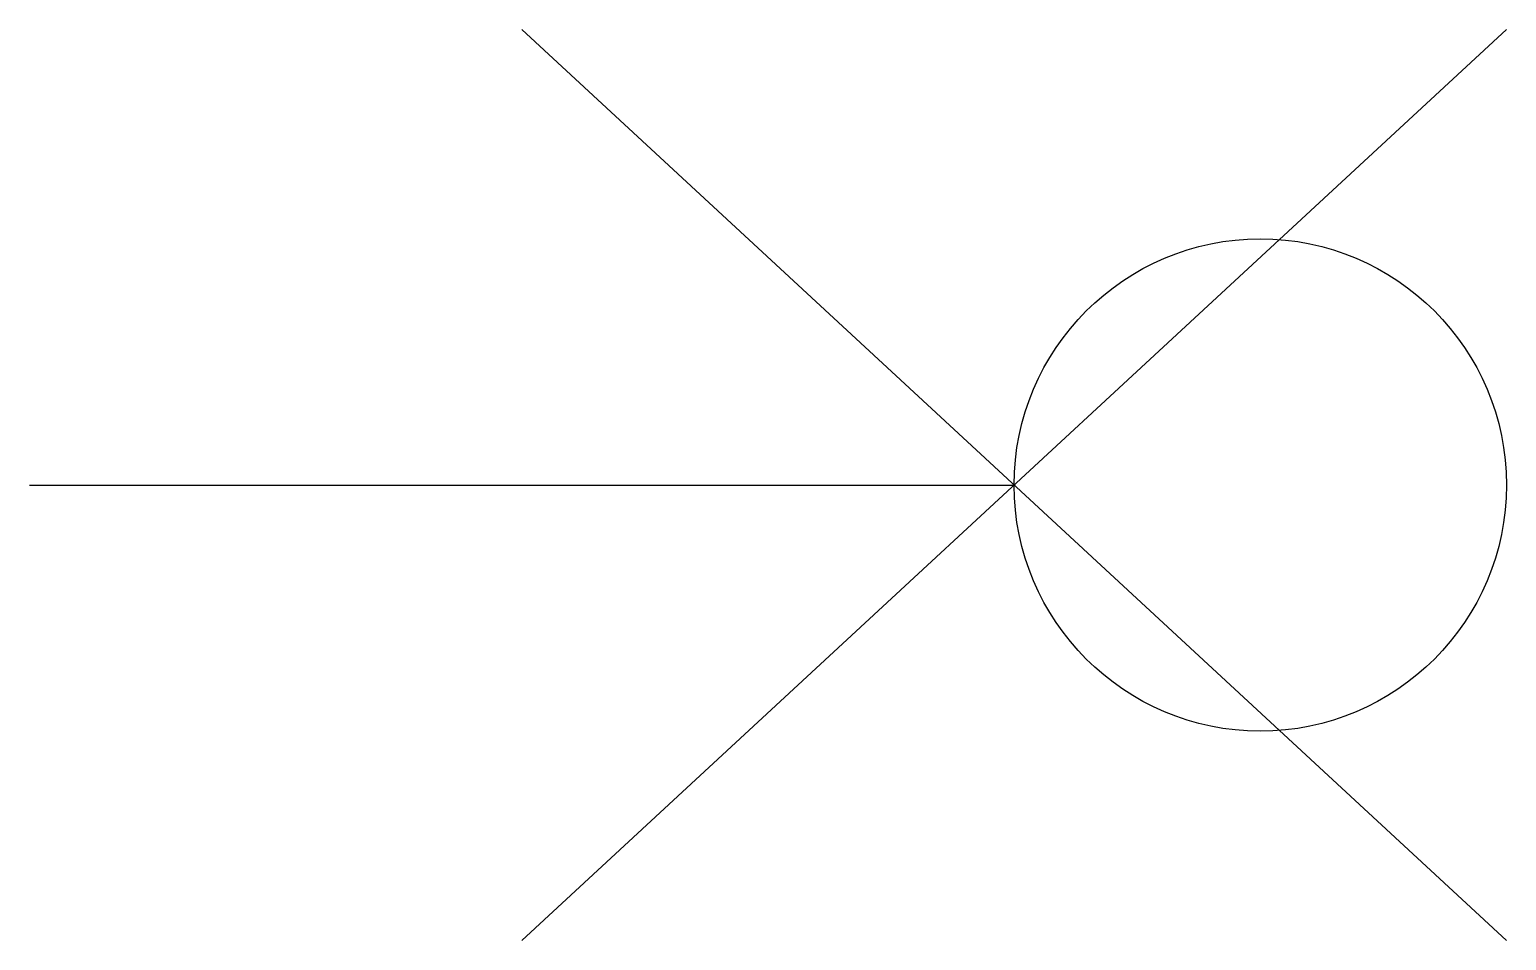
# Model space of a CAD drawing. Header units: metres. Extents: x 0 to 3, y -0.92 to 0.93.
import ezdxf

# ---------------------------------------------------------------- set-up
doc = ezdxf.new("R2010")
doc.units = ezdxf.units.M

msp = doc.modelspace()

# ---------------------------------------------------------------- linework, layer by layer
for p, q in [((3, 0.925), (1, -0.925)), ((1, 0.925), (3, -0.925)), ((0, 0), (2, 0))]:
    msp.add_line(p, q)
msp.add_circle((2.5, 0), 0.5)

doc.saveas('drawing.dxf')
